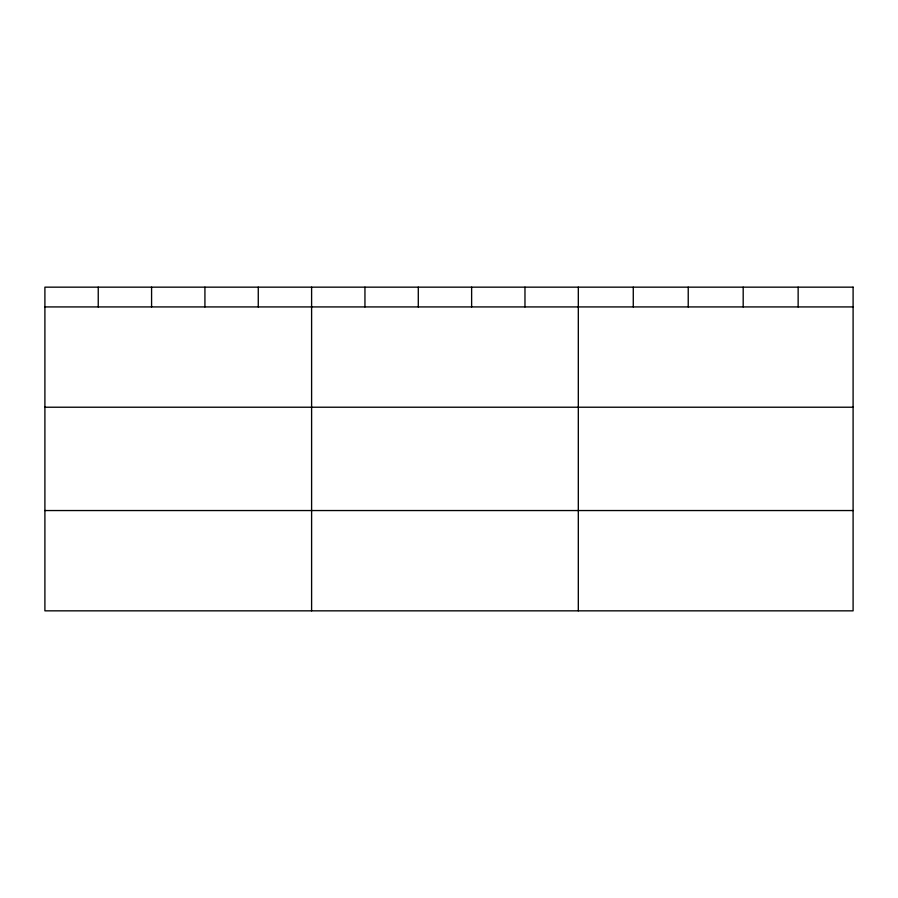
<?xml version="1.0" encoding="UTF-8"?>
<svg xmlns="http://www.w3.org/2000/svg" width="898" height="898" viewBox="0 0 898 898"><rect width="100%" height="100%" fill="white"/><g stroke="black" fill="none" stroke-linecap="round" stroke-linejoin="round"><path stroke-width="1.35" d="M44.9 306.925L853.1 306.925M44.9 407.221L853.1 407.221M44.9 510.547L853.1 510.547M798.142 287.158L798.142 306.925M743.185 287.158L743.185 306.925M688.227 287.158L688.227 306.925M633.27 287.158L633.27 306.925M578.312 287.158L578.312 610.842M524.971 287.158L524.971 306.925M471.63 287.158L471.63 306.925M418.288 287.158L418.288 306.925M364.947 287.158L364.947 306.925M311.606 287.158L311.606 610.842M258.265 287.158L258.265 306.925M204.924 287.158L204.924 306.925M151.582 287.158L151.582 306.925M98.241 287.158L98.241 306.925M853.1 287.158L44.9 287.158L44.9 610.842L853.1 610.842L853.1 287.158"/></g></svg>
